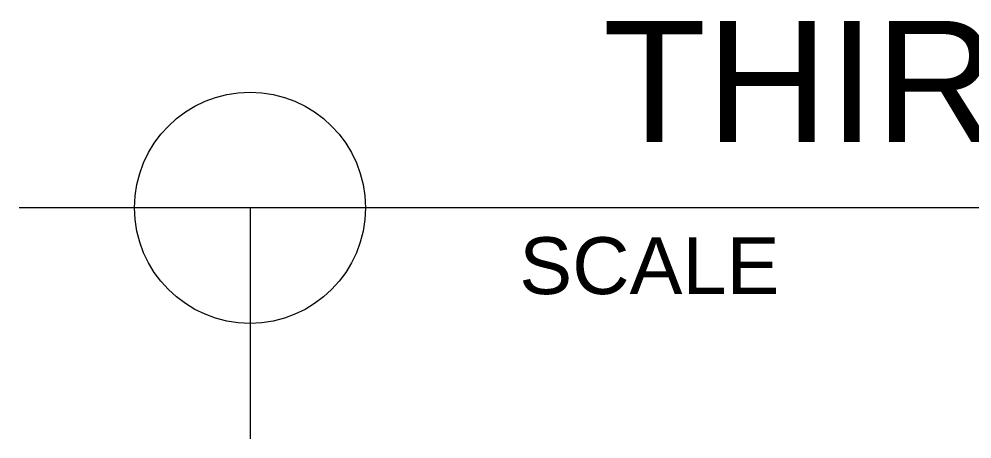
# Model space of a CAD drawing. Header units: millimetres. Extents: x -116 to 421, y 1 to 342.
# Drawn here: x 15.12 to 30.87, y 0.52 to 7.45 of the extents above; entities that cross this region are included whole.
import ezdxf

# ---------------------------------------------------------------- set-up
doc = ezdxf.new("R2010")
doc.units = ezdxf.units.MM
doc.header["$MEASUREMENT"] = 0
doc.styles.get("Standard").update_dxf_attribs({"font": 'arial.ttf'})

msp = doc.modelspace()

# ---------------------------------------------------------------- linework, layer by layer
at = {"color": 0, "linetype": 'ByBlock', "lineweight": 9}
for p, q in [((22.752, 4.336), (15.117, 4.336)), ((18.935, 4.336), (18.935, 0.519)), ((66.969, 4.336), (22.752, 4.336))]:
    msp.add_line(p, q, dxfattribs=at)
msp.add_circle((18.935, 4.336), 1.909, dxfattribs=at)

# ---------------------------------------------------------------- texts
for s, height, p in [('THIRD FLOOR DUCT WORK', 2, (24.771, 5.422)), ('SCALE                                                                                                  1:400', 0.939481, (23.386, 2.91))]:
    msp.add_text(s, height=height, dxfattribs=at).set_placement(p)

doc.saveas('drawing.dxf')
